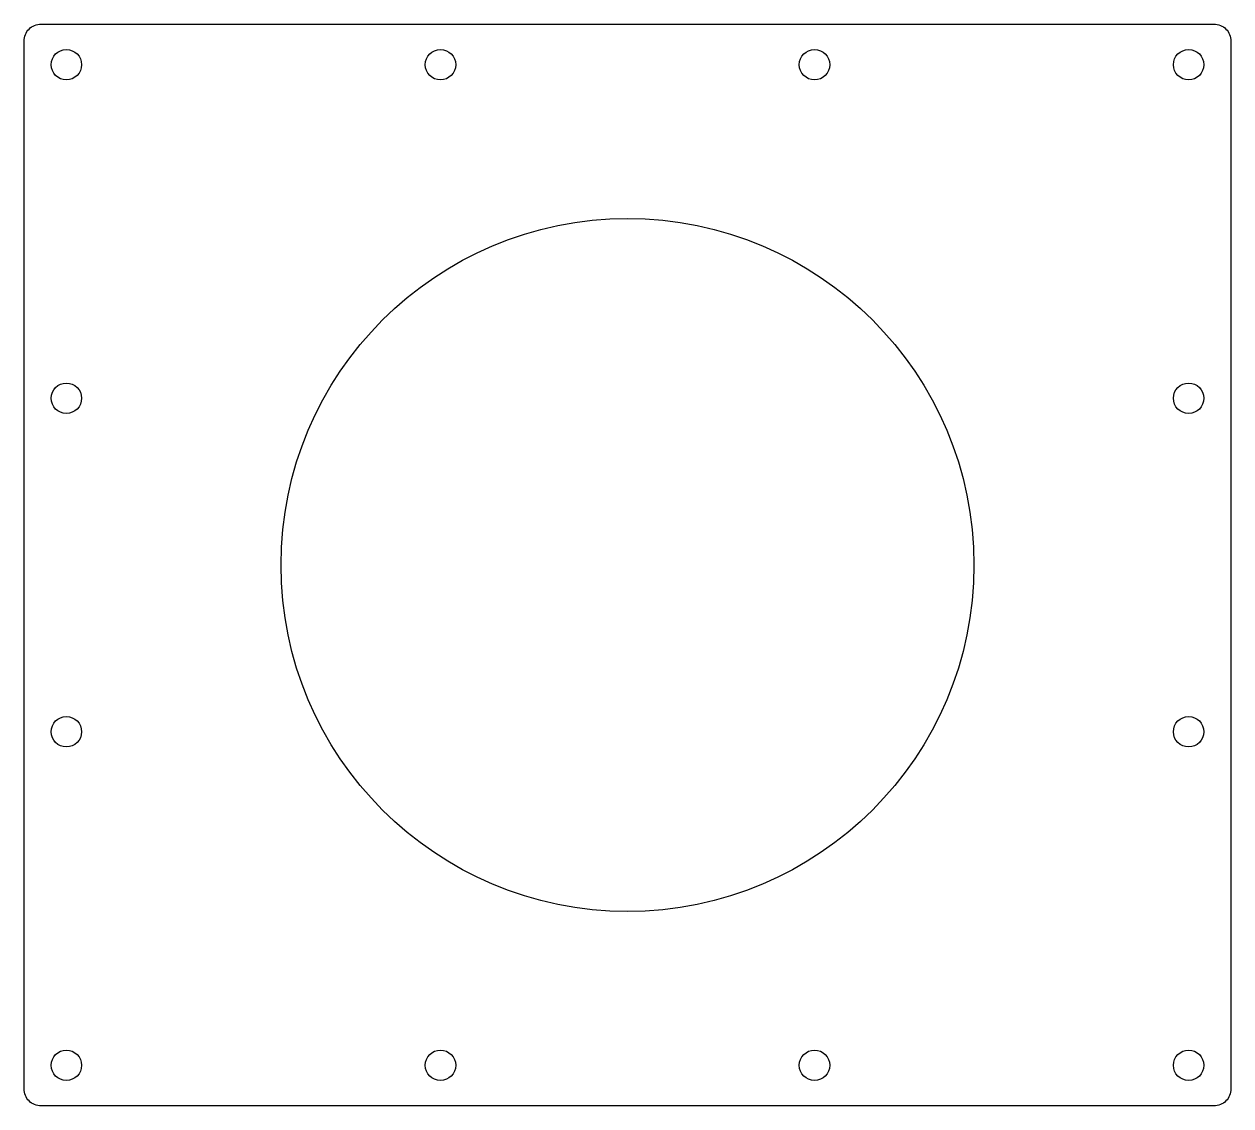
# Model space of a CAD drawing. Extents: x -178 to 178, y -160 to 160.
import ezdxf

# ---------------------------------------------------------------- set-up
doc = ezdxf.new("R2010")
doc.units = 0

msp = doc.modelspace()

# ---------------------------------------------------------------- linework, layer by layer
at = {"layer": '1'}
msp.add_lwpolyline([(178.5, 155), (178.5, -155, -0.414214), (173.5, -160), (-173.5, -160, -0.414214), (-178.5, -155), (-178.5, 155, -0.414214), (-173.5, 160), (173.5, 160, -0.414214)], format="xyb", close=True, dxfattribs=at)
for centre, radius in [((-166, 148), 4.5), ((-55.33, 148), 4.5), ((55.33, 148), 4.5), ((166, 148), 4.5), ((0, 0), 102.5), ((-166, 49.33), 4.5), ((166, 49.33), 4.5), ((-166, -49.33), 4.5), ((166, -49.33), 4.5), ((-166, -148), 4.5), ((-55.33, -148), 4.5), ((55.33, -148), 4.5), ((166, -148), 4.5)]:
    msp.add_circle(centre, radius, dxfattribs=at)

doc.saveas('drawing.dxf')
